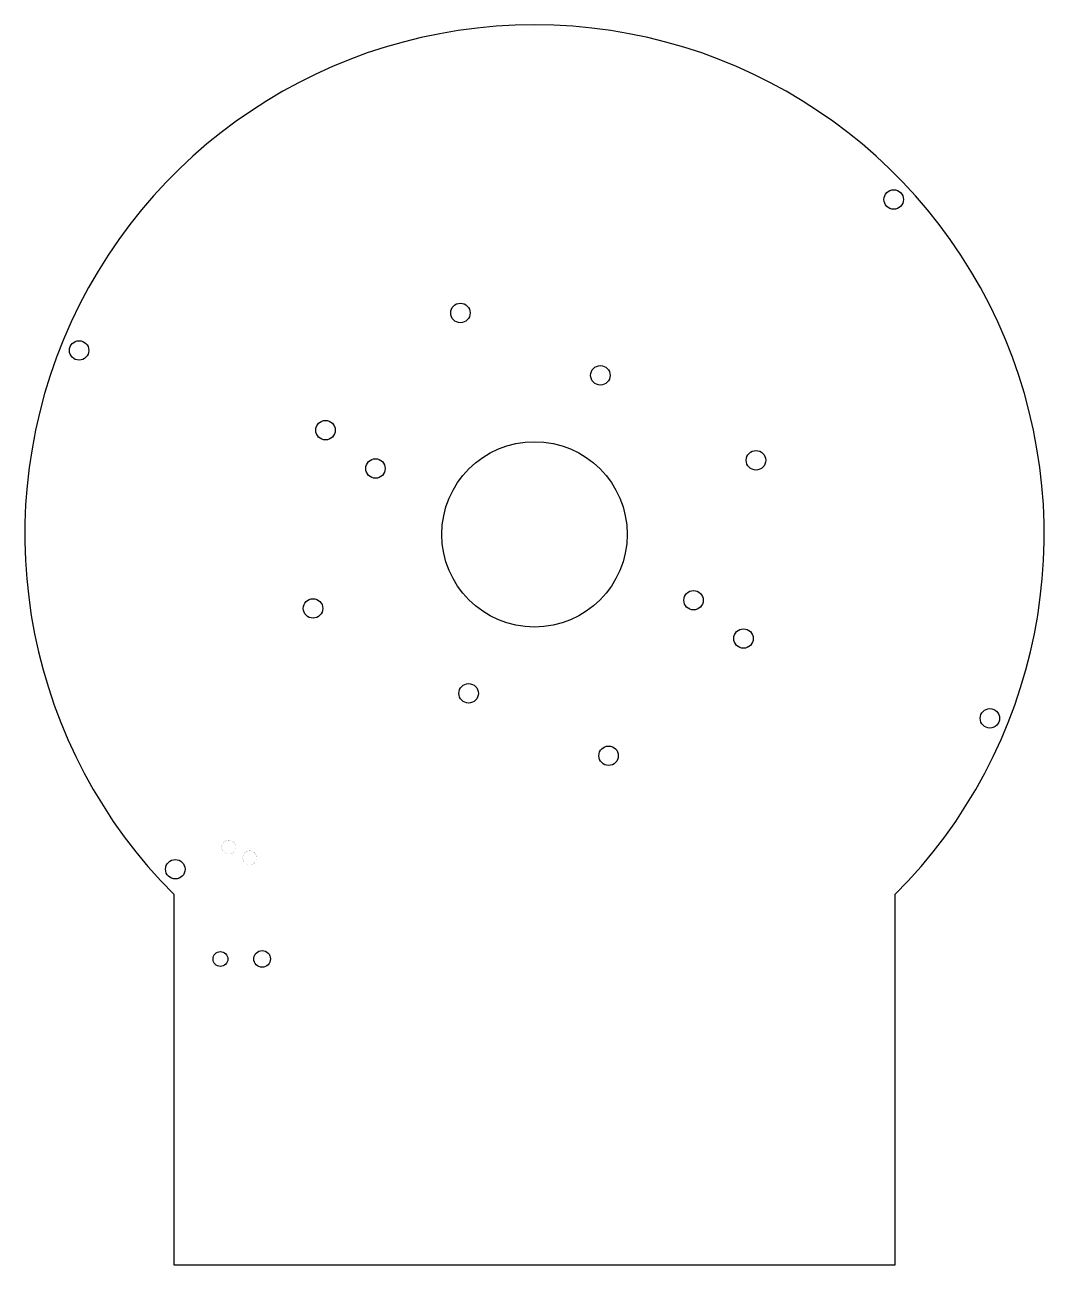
# Model space of a CAD drawing. Extents: x -55 to 55, y -79 to 55.
import ezdxf

# ---------------------------------------------------------------- set-up
doc = ezdxf.new("R2010")
doc.units = 0
doc.layers.add('20', color=7, linetype='CONTINUOUS')

msp = doc.modelspace()

# ---------------------------------------------------------------- linework, layer by layer
at = {"layer": '20'}
for p, q in [((-38.8909, -78.8848), (-38.8909, -38.8909)), ((38.8909, -38.8909), (38.8909, -78.8848)), ((38.8909, -78.8848), (-38.8909, -78.8848))]:
    msp.add_line(p, q, dxfattribs=at)
at = {"layer": '20', "const_width": 0.01}
for points in [[(-32.999, -34.508, 1), (-32.999, -33.008, 1), (-32.999, -34.508)], [(-30.732, -35.661, 1), (-30.732, -34.161, 1), (-30.732, -35.661)]]:
    msp.add_lwpolyline(points, format="xyb", dxfattribs=at)
at = {"layer": '20'}
for centre, radius in [((38.7617, 36.1459), 1.05), ((-7.9961, 23.8978), 1.05), ((-49.1407, 19.8541), 1.05), ((7.1086, 17.1617), 1.05), ((-22.5523, 11.2442), 1.05), ((0, 0), 10), ((-17.1617, 7.1086), 1.05), ((23.8978, 7.9961), 1.05), ((17.1617, -7.1086), 1.05), ((-23.8978, -7.9961), 1.05), ((22.5523, -11.2442), 1.05), ((-7.1086, -17.1617), 1.05), ((49.1407, -19.8541), 1.05), ((7.9961, -23.8978), 1.05), ((-38.7617, -36.1459), 1.05), ((-33.891, -45.829), 0.8), ((-29.391, -45.829), 0.9)]:
    msp.add_circle(centre, radius, dxfattribs=at)
msp.add_arc((0, 0), 55, 315, 225, dxfattribs=at)

doc.saveas('drawing.dxf')
